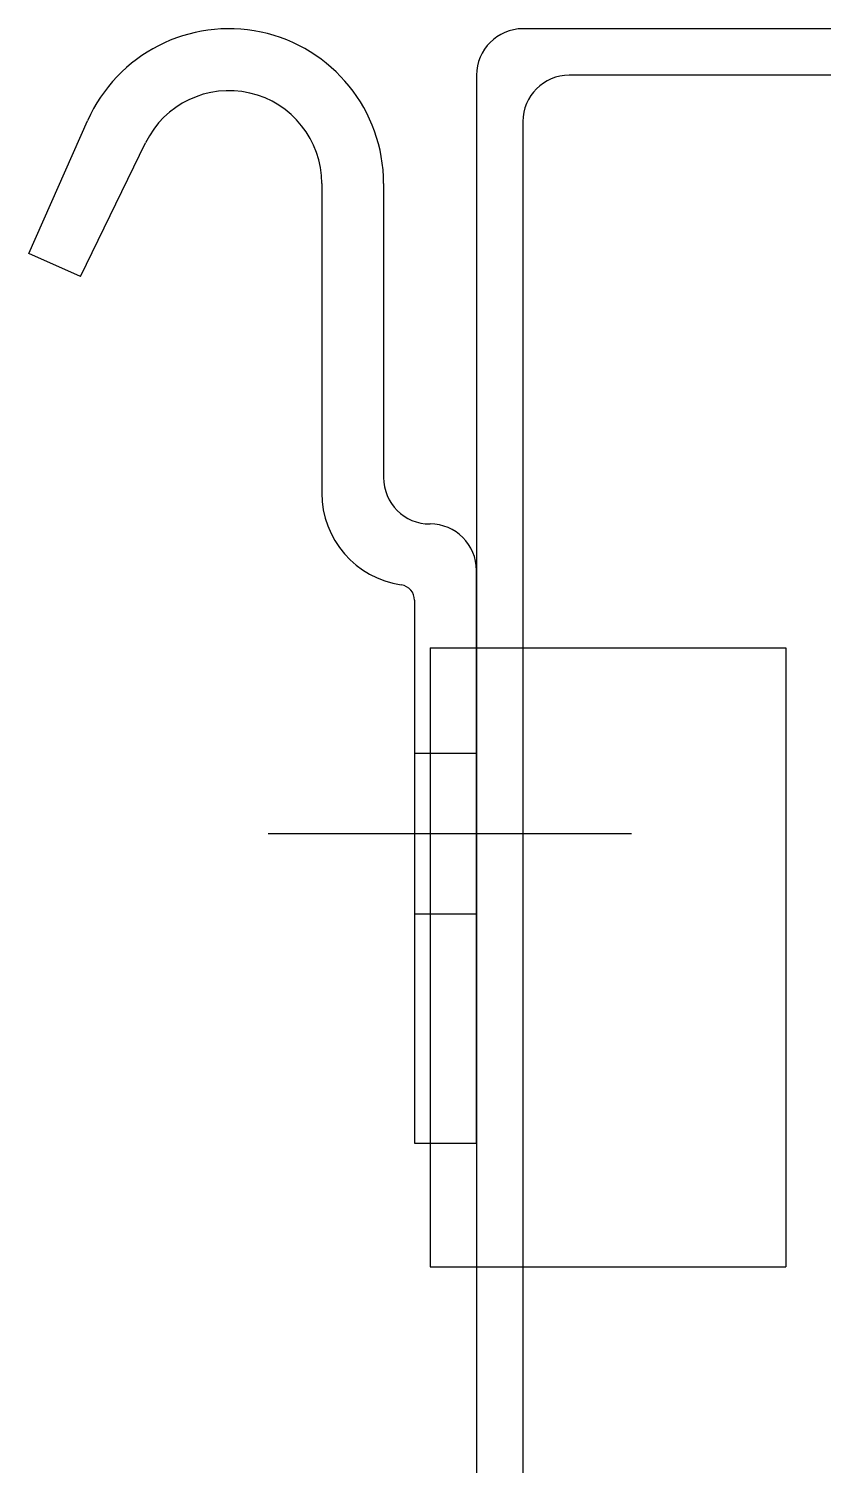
# Model space of a CAD drawing. Extents: x -3080 to 28500, y -1326 to 31609.
# Drawn here: x 2532.243 to 2534.811, y 26403.87 to 26408.511 of the extents above; entities that cross this region are included whole.
import ezdxf

# ---------------------------------------------------------------- set-up
doc = ezdxf.new("R2010")
doc.units = 0
doc.header["$LTSCALE"] = 100
doc.layers.add('0-xref', color=8, linetype='Continuous')
doc.layers.add('188K-SM-07-F10-MECH-CR PIPE-Y2257103$0$AP7P1-SM-08-FNN-120-A(4)-SMP$0$15P6-SM-08-FNN-320-A(10)-UIS-TCM$0$15P6-SM-08-FNN-00-(@10)170308-MIC$0$0-CDS', color=140, linetype='Continuous')

# ---------------------------------------------------------------- blocks, each defined once
blk = doc.blocks.new('188K-SM-07-F10-MECH-CR PIPE-Y2257103$0$CDS-WET')
at = {"layer": '188K-SM-07-F10-MECH-CR PIPE-Y2257103$0$AP7P1-SM-08-FNN-120-A(4)-SMP$0$15P6-SM-08-FNN-320-A(10)-UIS-TCM$0$15P6-SM-08-FNN-00-(@10)170308-MIC$0$0-CDS', "ltscale": 0.1}
for p, q in [((2535.19, -72926.2522), (2533.84, -72926.2522)), ((2533.69, -72926.4022), (2533.69, -72972.7522)), ((2535.19, -72926.4022), (2533.99, -72926.4022)), ((2532.2428, -72926.9781), (2532.4329, -72926.5495)), ((2533.84, -72926.5522), (2533.84, -72972.4522)), ((2532.41, -72927.0522), (2532.6203, -72926.6207)), ((2533.19, -72926.7522), (2533.19, -72927.7522)), ((2533.39, -72926.7522), (2533.39, -72927.7022)), ((2532.41, -72927.0522), (2532.2428, -72926.9781)), ((2533.69, -72929.8522), (2533.69, -72928.0022)), ((2533.49, -72928.0986), (2533.49, -72929.8522)), ((2533.54, -72928.2522), (2533.54, -72930.2522)), ((2533.54, -72928.2522), (2534.69, -72928.2522)), ((2533.84, -72928.2522), (2533.84, -72930.2522)), ((2534.69, -72928.2522), (2534.69, -72930.2522)), ((2533.49, -72928.5922), (2533.69, -72928.5922)), ((2533.0163, -72928.8522), (2534.1912, -72928.8522)), ((2533.49, -72929.1122), (2533.69, -72929.1122)), ((2533.49, -72929.8522), (2533.69, -72929.8522)), ((2533.54, -72930.2522), (2534.69, -72930.2522))]:
    blk.add_line(p, q, dxfattribs=at)
for centre, radius, start, end in [((2532.89, -72926.7522), 0.5, 0, 156.0843), ((2533.84, -72926.4022), 0.15, 90, 180), ((2533.99, -72926.5522), 0.15, 90, 180), ((2532.89, -72926.7522), 0.3, 0, 154.0108), ((2533.54, -72927.7022), 0.15, 180, 270), ((2533.49, -72927.7522), 0.3, 180, 261.7868), ((2533.54, -72928.0022), 0.15, 0, 90), ((2533.44, -72928.0986), 0.05, 0, 81.7868)]:
    blk.add_arc(centre, radius, start, end, dxfattribs=at)
blk = doc.blocks.new('188K-SM-07-F10-MECH-CR PIPE-Y2257103')
blk.add_blockref('188K-SM-07-F10-MECH-CR PIPE-Y2257103$0$CDS-WET', (0, 99334.7631))

msp = doc.modelspace()

# ---------------------------------------------------------------- block references
at = {"layer": '0-xref'}
msp.add_blockref('188K-SM-07-F10-MECH-CR PIPE-Y2257103', (0, 0), dxfattribs=at)

doc.saveas('drawing.dxf')
